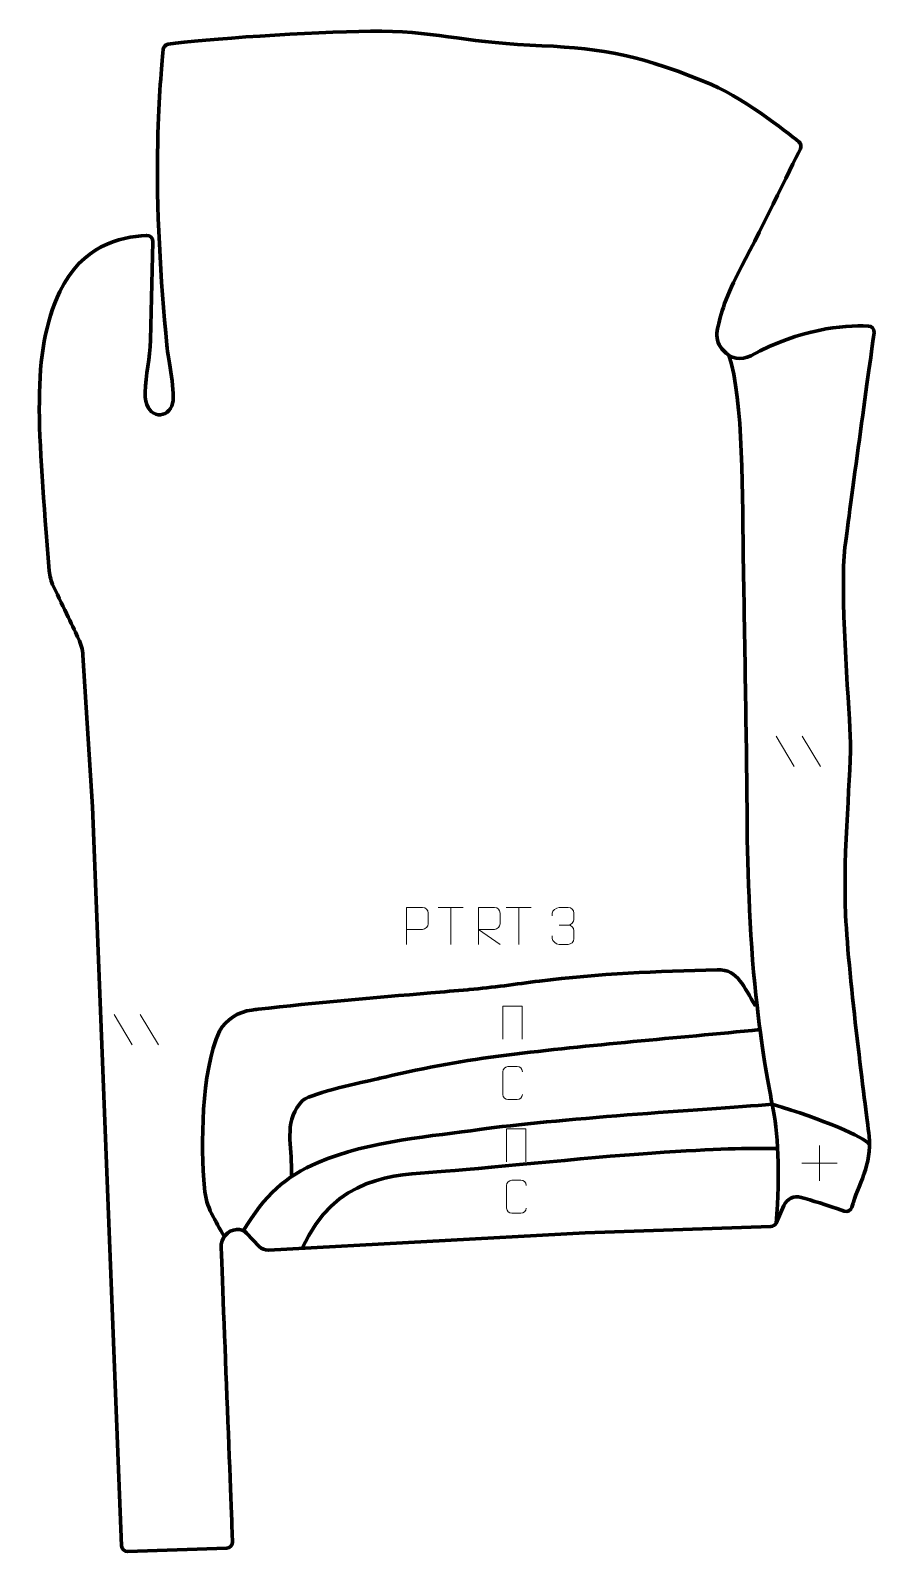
# Model space of a CAD drawing. Header units: millimetres. Extents: x -289 to 283, y -516 to 516.
import ezdxf

# ---------------------------------------------------------------- set-up
doc = ezdxf.new("R2010")
doc.units = ezdxf.units.MM
doc.header["$MEASUREMENT"] = 0
for name, color, linetype in [('layer 1', 7, 'Continuous'), ('layer 2', 7, 'Continuous'), ('layer 3', 7, 'Continuous')]:
    doc.layers.add(name, color=color, linetype=linetype)

msp = doc.modelspace()

# ---------------------------------------------------------------- linework, layer by layer
at = {"layer": 'layer 1', "color": 250, "lineweight": 9}
for points in [[(216.5999, 37.4682), (216.5999, 37.4682), (228.9642, 16.9239), (228.9642, 16.9239)], [(234.3298, 37.4682), (234.3298, 37.4682), (246.6941, 16.9239), (246.6941, 16.9239)], [(-12.5282, -78.8464), (-12.5282, -78.8464), (4.459, -78.8464), (4.459, -78.8464)], [(-4.0344, -103.7764), (-4.0344, -103.7764), (-4.0344, -78.8229), (-4.0344, -78.8229)], [(33.5566, -78.8426), (33.5566, -78.8426), (50.5438, -78.8426), (50.5438, -78.8426)], [(42.0504, -103.7726), (42.0504, -103.7726), (42.0504, -78.8191), (42.0504, -78.8191)], [(69.3953, -90.7486), (69.3953, -90.7486), (75.5917, -90.7486), (75.5917, -90.7486)], [(-232.4018, -151.4442), (-232.4018, -151.4442), (-220.0375, -171.9885), (-220.0375, -171.9885)], [(-214.6719, -151.4442), (-214.6719, -151.4442), (-202.3076, -171.9885), (-202.3076, -171.9885)], [(246.0661, -240.215), (246.0661, -240.215), (246.0661, -264.1929), (246.0661, -264.1929)], [(234.0772, -252.204), (234.0772, -252.204), (258.0551, -252.204), (258.0551, -252.204)]]:
    msp.add_open_spline(points, degree=3, dxfattribs=at)
for points, knots in [([(-34.0346, -103.7765), (-34.0346, -103.7765), (-34.0346, -78.8229), (-34.0346, -78.8229), (-34.0346, -78.8229), (-30.4396, -78.8229), (-26.8443, -78.8229), (-23.2489, -78.8229), (-23.2489, -78.8229), (-20.9237, -78.8608), (-19.3663, -80.3509), (-19.3705, -82.717), (-19.3705, -82.717), (-19.3709, -84.7527), (-19.3709, -87.812), (-19.3705, -89.848), (-19.3705, -89.848), (-19.377, -91.7234), (-21.1892, -93.6653), (-23.1988, -93.6844), (-23.1988, -93.6844), (-23.1988, -93.6844), (-34.0346, -93.6844), (-34.0346, -93.6844)], [0, 0, 0, 0, 0.142857143, 0.142857143, 0.142857143, 0.142857143, 0.285714286, 0.285714286, 0.285714286, 0.285714286, 0.428571429, 0.428571429, 0.428571429, 0.428571429, 0.571428571, 0.571428571, 0.571428571, 0.571428571, 0.714285714, 0.714285714, 0.714285714, 0.714285714, 1, 1, 1, 1]), ([(14.7181, -103.7726), (14.7181, -103.7726), (14.7181, -78.8191), (14.7181, -78.8191), (14.7181, -78.8191), (18.3129, -78.8191), (21.9084, -78.8191), (25.5036, -78.8191), (25.5036, -78.8191), (27.8289, -78.8568), (29.3862, -80.3468), (29.3821, -82.7132), (29.3821, -82.7132), (29.3817, -84.7487), (29.3817, -87.8081), (29.3821, -89.8441), (29.3821, -89.8441), (29.3756, -91.7196), (27.5633, -93.6614), (25.5538, -93.6805), (25.5538, -93.6805), (25.5538, -93.6805), (14.7181, -93.6805), (14.7181, -93.6805), (14.7181, -93.6805), (14.7181, -93.6805), (29.3728, -103.7726), (29.3728, -103.7726)], [0, 0, 0, 0, 0.125, 0.125, 0.125, 0.125, 0.25, 0.25, 0.25, 0.25, 0.375, 0.375, 0.375, 0.375, 0.5, 0.5, 0.5, 0.5, 0.625, 0.625, 0.625, 0.625, 0.75, 0.75, 0.75, 0.75, 1, 1, 1, 1]), ([(64.6856, -84.5034), (64.6856, -84.5034), (64.6856, -82.6462), (64.6856, -82.6462), (64.6856, -82.6462), (64.6713, -80.9043), (67.3358, -78.7862), (69.3949, -78.8089), (69.3949, -78.8089), (71.459, -78.8089), (73.523, -78.8089), (75.5867, -78.8089), (75.5867, -78.8089), (77.7812, -78.8001), (79.3795, -80.6469), (79.4239, -82.559), (79.4239, -82.559), (79.4235, -83.9941), (79.4235, -85.4292), (79.4239, -86.8647), (79.4239, -86.8647), (79.3753, -88.5182), (77.7727, -90.7482), (75.5744, -90.7382), (75.5744, -90.7382), (77.7781, -90.7494), (79.3861, -92.5526), (79.4401, -94.6121), (79.4401, -94.6121), (79.4397, -96.3968), (79.4397, -98.1815), (79.4401, -99.9666), (79.4401, -99.9666), (79.4502, -102.028), (77.3953, -103.7911), (75.5744, -103.783), (75.5744, -103.783), (73.5091, -103.7827), (71.4439, -103.7827), (69.3783, -103.783), (69.3783, -103.783), (67.2097, -103.7715), (64.6787, -101.3713), (64.6601, -99.9095), (64.6601, -99.9095), (64.6601, -99.9095), (64.6601, -98.0009), (64.6601, -98.0009)], [0, 0, 0, 0, 0.076923077, 0.076923077, 0.076923077, 0.076923077, 0.153846154, 0.153846154, 0.153846154, 0.153846154, 0.230769231, 0.230769231, 0.230769231, 0.230769231, 0.307692308, 0.307692308, 0.307692308, 0.307692308, 0.384615385, 0.384615385, 0.384615385, 0.384615385, 0.461538462, 0.461538462, 0.461538462, 0.461538462, 0.538461538, 0.538461538, 0.538461538, 0.538461538, 0.615384615, 0.615384615, 0.615384615, 0.615384615, 0.692307692, 0.692307692, 0.692307692, 0.692307692, 0.769230769, 0.769230769, 0.769230769, 0.769230769, 0.846153846, 0.846153846, 0.846153846, 0.846153846, 1, 1, 1, 1]), ([(31.1611, -168.1063), (31.1611, -168.1063), (31.1611, -145.756), (31.1611, -145.756), (31.1611, -145.756), (31.1611, -145.756), (44.2794, -145.756), (44.2794, -145.756), (44.2794, -145.756), (44.2794, -145.756), (44.2794, -168.1063), (44.2794, -168.1063)], [0, 0, 0, 0, 0.25, 0.25, 0.25, 0.25, 0.5, 0.5, 0.5, 0.5, 1, 1, 1, 1]), ([(44.5603, -205.6438), (44.4351, -207.7248), (42.9329, -209.05), (41.0092, -209.0597), (41.0092, -209.0597), (38.9206, -209.0594), (36.832, -209.0594), (34.7437, -209.0597), (34.7437, -209.0597), (33.0195, -209.1541), (31.2531, -207.4662), (31.2631, -205.6594), (31.2631, -205.6594), (31.2635, -200.4912), (31.2635, -195.3235), (31.2631, -190.1561), (31.2631, -190.1561), (31.2669, -188.241), (32.8314, -186.7011), (34.7593, -186.7132), (34.7593, -186.7132), (36.8423, -186.7132), (38.9258, -186.7132), (41.0092, -186.7132), (41.0092, -186.7132), (42.7527, -186.6814), (44.5364, -188.0173), (44.5603, -190.2007)], [0, 0, 0, 0, 0.125, 0.125, 0.125, 0.125, 0.25, 0.25, 0.25, 0.25, 0.375, 0.375, 0.375, 0.375, 0.5, 0.5, 0.5, 0.5, 0.625, 0.625, 0.625, 0.625, 0.75, 0.75, 0.75, 0.75, 1, 1, 1, 1]), ([(33.6907, -251.2839), (33.6907, -251.2839), (33.6907, -228.9336), (33.6907, -228.9336), (33.6907, -228.9336), (33.6907, -228.9336), (46.809, -228.9336), (46.809, -228.9336), (46.809, -228.9336), (46.809, -228.9336), (46.809, -251.2839), (46.809, -251.2839)], [0, 0, 0, 0, 0.25, 0.25, 0.25, 0.25, 0.5, 0.5, 0.5, 0.5, 1, 1, 1, 1]), ([(47.0899, -282.7254), (46.9647, -284.8064), (45.4625, -286.1316), (43.5388, -286.1413), (43.5388, -286.1413), (41.4502, -286.141), (39.3616, -286.141), (37.2733, -286.1413), (37.2733, -286.1413), (35.5491, -286.2357), (33.7827, -284.5478), (33.7927, -282.741), (33.7927, -282.741), (33.7931, -277.5728), (33.7931, -272.4051), (33.7927, -267.2377), (33.7927, -267.2377), (33.7965, -265.3226), (35.361, -263.7827), (37.2889, -263.7948), (37.2889, -263.7948), (39.3719, -263.7948), (41.4554, -263.7948), (43.5388, -263.7948), (43.5388, -263.7948), (45.2823, -263.763), (47.066, -265.0989), (47.0899, -267.2823)], [0, 0, 0, 0, 0.125, 0.125, 0.125, 0.125, 0.25, 0.25, 0.25, 0.25, 0.375, 0.375, 0.375, 0.375, 0.5, 0.5, 0.5, 0.5, 0.625, 0.625, 0.625, 0.625, 0.75, 0.75, 0.75, 0.75, 1, 1, 1, 1])]:
    msp.add_open_spline(points, degree=3, knots=knots, dxfattribs=at)
at = {"layer": 'layer 2', "color": 230, "lineweight": 200}
msp.add_open_spline([(-206.1939, 372.597), (-205.967, 375.0347), (-207.9687, 377.0988), (-210.4127, 376.951), (-210.4127, 376.951), (-229.0126, 375.8249), (-254.0662, 370.105), (-269.0871, 338.9075), (-269.0871, 338.9075), (-289.1379, 297.2635), (-283.9641, 245.5272), (-276.3374, 149.5452), (-276.3374, 149.5452), (-276.046, 145.8767), (-275.0811, 142.2914), (-273.4929, 138.9718), (-273.4929, 138.9718), (-266.3231, 123.9882), (-259.8376, 110.4648), (-256.4234, 103.3497), (-256.4234, 103.3497), (-254.752, 99.8663), (-253.7691, 96.093), (-253.5289, 92.2368), (-253.5289, 92.2368), (-253.5289, 92.2368), (-247.1224, -10.5386), (-247.1224, -10.5386), (-247.1224, -10.5386), (-247.1224, -10.5386), (-227.3291, -511.6576), (-227.3291, -511.6576), (-227.3291, -511.6576), (-227.2423, -513.8579), (-225.3934, -515.5741), (-223.1925, -515.4976), (-223.1925, -515.4976), (-223.1925, -515.4976), (-155.9371, -513.1569), (-155.9371, -513.1569), (-155.9371, -513.1569), (-153.7146, -513.0797), (-151.9818, -511.205), (-152.0795, -508.9832), (-152.0795, -508.9832), (-152.0795, -508.9832), (-157.8256, -357.8924), (-159.8406, -309.3886), (-159.8406, -309.3886), (-160.1006, -303.1285), (-155.4637, -297.7402), (-149.2351, -297.0615), (-149.2351, -297.0615), (-149.2351, -297.0615), (-149.2351, -297.0615), (-149.2351, -297.0615), (-149.2351, -297.0615), (-146.7399, -296.7898), (-144.2616, -297.7046), (-142.5415, -299.5327), (-142.5415, -299.5327), (-142.5415, -299.5327), (-134.0184, -308.5906), (-134.0184, -308.5906), (-134.0184, -308.5906), (-132.4016, -310.3086), (-130.1092, -311.2255), (-127.7537, -311.0967), (-127.7537, -311.0967), (-127.7537, -311.0967), (87.2033, -299.3242), (87.2033, -299.3242), (87.2033, -299.3242), (87.2033, -299.3242), (213.044, -295.1417), (213.044, -295.1417), (213.044, -295.1417), (214.5796, -295.0905), (215.9505, -294.1645), (216.5707, -292.7586), (216.5707, -292.7586), (216.5707, -292.7586), (221.7819, -280.9519), (221.7819, -280.9519), (221.7819, -280.9519), (223.8023, -276.3742), (228.8929, -273.9969), (233.7016, -275.3801), (233.7016, -275.3801), (240.4961, -277.3345), (250.8702, -280.4792), (262.8597, -284.6606), (262.8597, -284.6606), (265.0441, -285.4226), (267.4307, -284.1883), (268.0374, -281.9559), (268.0374, -281.9559), (272.0249, -267.2881), (281.8843, -253.2183), (279.6512, -233.7573), (279.6512, -233.7573), (277.2061, -212.4505), (265.8541, -128.9697), (263.7582, -83.9111), (263.7582, -83.9111), (261.6624, -38.8522), (267.95, 13.0177), (266.9019, 37.6427), (266.9019, 37.6427), (265.8541, 62.268), (259.7532, 136.1432), (263.3275, 165.4837), (263.3275, 165.4837), (266.6831, 193.0293), (279.357, 284.3014), (283.063, 310.9742), (283.063, 310.9742), (283.3907, 313.335), (281.5929, 315.4478), (279.2106, 315.5176), (279.2106, 315.5176), (261.1876, 316.0436), (233.9355, 313.8867), (199.3644, 295.3641), (199.3644, 295.3641), (193.1354, 292.0269), (185.4131, 293.4937), (180.845, 298.8856), (180.845, 298.8856), (180.4806, 299.3156), (180.1352, 299.7287), (179.8092, 300.1235), (179.8092, 300.1235), (176.9969, 303.526), (175.8345, 307.9929), (176.6205, 312.3366), (176.6205, 312.3366), (178.0242, 320.096), (181.6416, 333.8981), (190.9309, 351.4819), (190.9309, 351.4819), (203.6884, 375.6298), (227.1434, 423.5508), (233.0433, 435.637), (233.0433, 435.637), (233.855, 437.3003), (233.4172, 439.2999), (231.9839, 440.4711), (231.9839, 440.4711), (223.3285, 447.5425), (193.2042, 471.3395), (167.8776, 481.4187), (167.8776, 481.4187), (116.5318, 501.8523), (95.0501, 503.9481), (49.4677, 506.0436), (49.4677, 506.0436), (3.885, 508.1395), (-16.5486, 515.9987), (-58.4639, 515.4745), (-58.4639, 515.4745), (-98.3733, 514.9756), (-172.4835, 510.2018), (-195.7654, 506.5802), (-195.7654, 506.5802), (-197.5861, 506.2973), (-198.9796, 504.8124), (-199.139, 502.9769), (-199.139, 502.9769), (-200.1522, 491.3014), (-201.9782, 472.3438), (-202.8347, 440.047), (-202.8347, 440.047), (-203.7662, 394.7125), (-200.8649, 347.6525), (-196.6141, 302.4972), (-196.6141, 302.4972), (-195.68, 292.5744), (-190.1834, 269.7096), (-193.1827, 261.3393), (-193.1827, 261.3393), (-197.2284, 251.6079), (-211.9702, 253.174), (-211.3526, 270.417), (-211.3526, 270.417), (-210.9215, 282.4515), (-208.0268, 293.6583), (-207.6096, 306.0898), (-207.6096, 306.0898), (-207.6096, 306.0898), (-206.1939, 372.597), (-206.1939, 372.597)], degree=3, knots=[0, 0, 0, 0, 0.020408163, 0.020408163, 0.020408163, 0.020408163, 0.040816327, 0.040816327, 0.040816327, 0.040816327, 0.06122449, 0.06122449, 0.06122449, 0.06122449, 0.081632653, 0.081632653, 0.081632653, 0.081632653, 0.102040816, 0.102040816, 0.102040816, 0.102040816, 0.12244898, 0.12244898, 0.12244898, 0.12244898, 0.142857143, 0.142857143, 0.142857143, 0.142857143, 0.163265306, 0.163265306, 0.163265306, 0.163265306, 0.183673469, 0.183673469, 0.183673469, 0.183673469, 0.204081633, 0.204081633, 0.204081633, 0.204081633, 0.224489796, 0.224489796, 0.224489796, 0.224489796, 0.244897959, 0.244897959, 0.244897959, 0.244897959, 0.265306122, 0.265306122, 0.265306122, 0.265306122, 0.285714286, 0.285714286, 0.285714286, 0.285714286, 0.306122449, 0.306122449, 0.306122449, 0.306122449, 0.326530612, 0.326530612, 0.326530612, 0.326530612, 0.346938776, 0.346938776, 0.346938776, 0.346938776, 0.367346939, 0.367346939, 0.367346939, 0.367346939, 0.387755102, 0.387755102, 0.387755102, 0.387755102, 0.408163265, 0.408163265, 0.408163265, 0.408163265, 0.428571429, 0.428571429, 0.428571429, 0.428571429, 0.448979592, 0.448979592, 0.448979592, 0.448979592, 0.469387755, 0.469387755, 0.469387755, 0.469387755, 0.489795918, 0.489795918, 0.489795918, 0.489795918, 0.510204082, 0.510204082, 0.510204082, 0.510204082, 0.530612245, 0.530612245, 0.530612245, 0.530612245, 0.551020408, 0.551020408, 0.551020408, 0.551020408, 0.571428571, 0.571428571, 0.571428571, 0.571428571, 0.591836735, 0.591836735, 0.591836735, 0.591836735, 0.612244898, 0.612244898, 0.612244898, 0.612244898, 0.632653061, 0.632653061, 0.632653061, 0.632653061, 0.653061224, 0.653061224, 0.653061224, 0.653061224, 0.673469388, 0.673469388, 0.673469388, 0.673469388, 0.693877551, 0.693877551, 0.693877551, 0.693877551, 0.714285714, 0.714285714, 0.714285714, 0.714285714, 0.734693878, 0.734693878, 0.734693878, 0.734693878, 0.755102041, 0.755102041, 0.755102041, 0.755102041, 0.775510204, 0.775510204, 0.775510204, 0.775510204, 0.795918367, 0.795918367, 0.795918367, 0.795918367, 0.816326531, 0.816326531, 0.816326531, 0.816326531, 0.836734694, 0.836734694, 0.836734694, 0.836734694, 0.857142857, 0.857142857, 0.857142857, 0.857142857, 0.87755102, 0.87755102, 0.87755102, 0.87755102, 0.897959184, 0.897959184, 0.897959184, 0.897959184, 0.918367347, 0.918367347, 0.918367347, 0.918367347, 0.93877551, 0.93877551, 0.93877551, 0.93877551, 0.959183673, 0.959183673, 0.959183673, 0.959183673, 1, 1, 1, 1], dxfattribs=at)
at = {"layer": 'layer 3', "color": 250, "lineweight": 200}
for points, knots in [([(216.5709, -292.7586), (219.6097, -258.8902), (217.6172, -230.1995), (214.0309, -212.2674), (214.0309, -212.2674), (210.4445, -194.3358), (207.2565, -177.2011), (202.8733, -138.15), (202.8733, -138.15), (198.4901, -99.0985), (196.8962, -41.7167), (196.8962, -15.0185), (196.8962, -15.0185), (196.8962, 11.6797), (195.3024, 98.5491), (194.5051, 149.5551), (194.5051, 149.5551), (193.7081, 200.5608), (194.5767, 265.3548), (184.579, 295.7187)], [0, 0, 0, 0, 0.166666667, 0.166666667, 0.166666667, 0.166666667, 0.333333333, 0.333333333, 0.333333333, 0.333333333, 0.5, 0.5, 0.5, 0.5, 0.666666667, 0.666666667, 0.666666667, 0.666666667, 1, 1, 1, 1]), ([(202.5689, -145.4267), (194.5196, -132.9898), (191.3315, -120.6366), (176.5879, -121.0353), (176.5879, -121.0353), (136.2125, -122.202), (96.1921, -123.5419), (56.0714, -128.672), (56.0714, -128.672), (40.2155, -130.7289), (24.454, -133.016), (8.5252, -134.5059), (8.5252, -134.5059), (8.5252, -134.5059), (7.5345, -134.596), (7.5345, -134.596), (7.5345, -134.596), (-0.8134, -135.3088), (-9.1672, -135.9482), (-17.5154, -136.6605), (-17.5154, -136.6605), (-56.3997, -140.0747), (-95.952, -143.2932), (-134.6922, -147.7949), (-134.6922, -147.7949), (-136.1122, -147.96), (-137.531, -148.1297), (-138.95, -148.3032), (-138.95, -148.3032), (-148.1014, -149.4289), (-156.253, -154.692), (-160.9735, -162.6122), (-160.9735, -162.6122), (-173.6567, -191.0668), (-173.5104, -239.8928), (-171.1427, -269.0834), (-171.1427, -269.0834), (-170.0462, -282.6014), (-163.6317, -290.5528), (-157.7128, -302.088)], [0, 0, 0, 0, 0.090909091, 0.090909091, 0.090909091, 0.090909091, 0.181818182, 0.181818182, 0.181818182, 0.181818182, 0.272727273, 0.272727273, 0.272727273, 0.272727273, 0.363636364, 0.363636364, 0.363636364, 0.363636364, 0.454545455, 0.454545455, 0.454545455, 0.454545455, 0.545454545, 0.545454545, 0.545454545, 0.545454545, 0.636363636, 0.636363636, 0.636363636, 0.636363636, 0.727272727, 0.727272727, 0.727272727, 0.727272727, 0.818181818, 0.818181818, 0.818181818, 0.818181818, 1, 1, 1, 1]), ([(279.9746, -239.3657), (275.7956, -234.5827), (249.0974, -222.4288), (214.0309, -212.2677), (214.0309, -212.2677), (166.213, -215.8541), (65.5123, -222.2298), (15.4446, -229.4025), (15.4446, -229.4025), (-15.2686, -233.8023), (-59.0811, -236.7523), (-94.0738, -251.7319), (-94.0738, -251.7319), (-116.1245, -261.1712), (-130.3581, -273.8331), (-144.6865, -297.9134)], [0, 0, 0, 0, 0.2, 0.2, 0.2, 0.2, 0.4, 0.4, 0.4, 0.4, 0.6, 0.6, 0.6, 0.6, 1, 1, 1, 1]), ([(217.5709, -242.1564), (195.7006, -242.154), (178.5658, -242.154), (132.342, -245.3417), (132.342, -245.3417), (86.1179, -248.5294), (14.7894, -256.1007), (-13.503, -258.0932), (-13.503, -258.0932), (-41.7954, -260.0857), (-82.4407, -260.673), (-104.8022, -309.8397)], [0, 0, 0, 0, 0.25, 0.25, 0.25, 0.25, 0.5, 0.5, 0.5, 0.5, 1, 1, 1, 1])]:
    msp.add_open_spline(points, degree=3, knots=knots, dxfattribs=at)
at = {"layer": 'layer 3', "color": 250, "lineweight": 158}
msp.add_open_spline([(205.6945, -161.6398), (148.5281, -167.3), (90.6826, -171.8912), (33.7212, -178.8878), (33.7212, -178.8878), (5.1532, -182.4346), (-20.5944, -187.1677), (-48.602, -193.7579), (-48.602, -193.7579), (-50.2143, -194.1372), (-51.8268, -194.5151), (-53.4398, -194.8916), (-53.4398, -194.8916), (-64.8143, -197.5268), (-96.2578, -203.885), (-104.5884, -209.7299), (-104.5884, -209.7299), (-116.9593, -222.4282), (-112.3293, -237.7411), (-112.1571, -253.8058), (-112.1571, -253.8058), (-112.1341, -255.9456), (-112.1165, -258.0855), (-112.0976, -260.2254)], degree=3, knots=[0, 0, 0, 0, 0.142857143, 0.142857143, 0.142857143, 0.142857143, 0.285714286, 0.285714286, 0.285714286, 0.285714286, 0.428571429, 0.428571429, 0.428571429, 0.428571429, 0.571428571, 0.571428571, 0.571428571, 0.571428571, 0.714285714, 0.714285714, 0.714285714, 0.714285714, 1, 1, 1, 1], dxfattribs=at)

doc.saveas('drawing.dxf')
